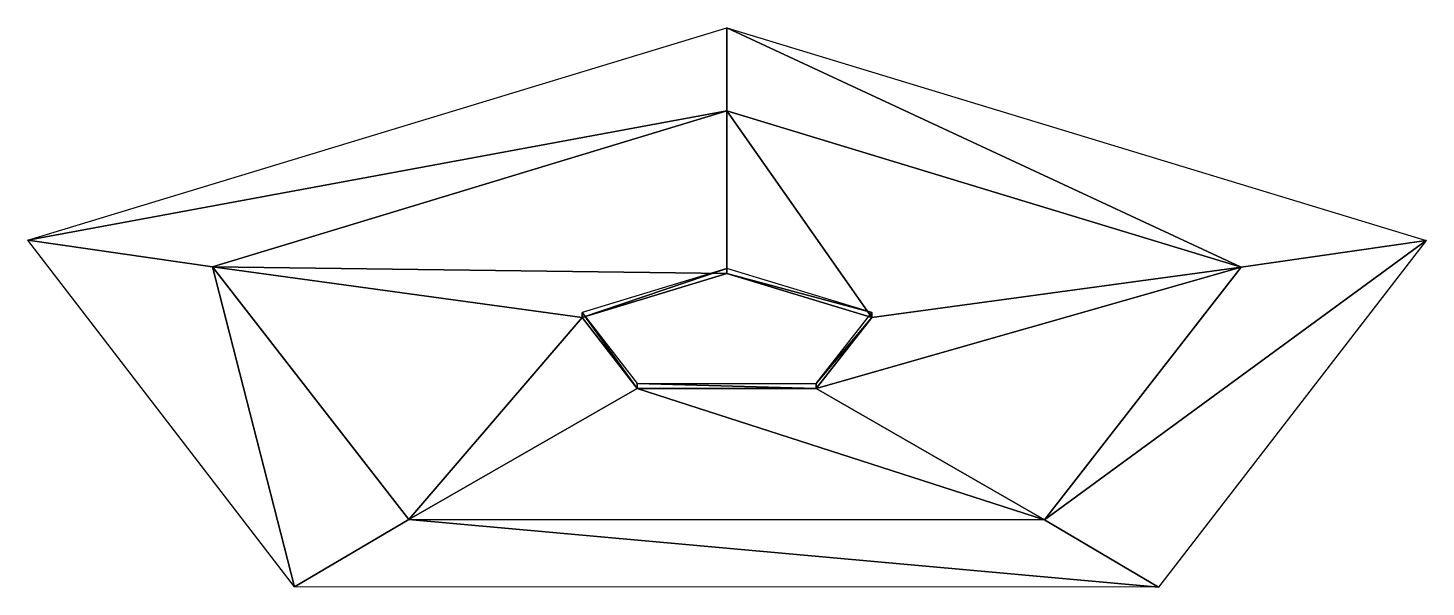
# Model space of a CAD drawing. Header units: metres. Extents: x -0.5 to 0.5, y -0.2 to 0.2.
import ezdxf

# ---------------------------------------------------------------- set-up
doc = ezdxf.new("R2010")
doc.units = ezdxf.units.M

msp = doc.modelspace()

# ---------------------------------------------------------------- linework, layer by layer
at = {"layer": 'Shooter.Tube'}
for points in [[(-0.000096, 0.027987, 0.600992), (-0.103692, -0.003462, 0.442051), (-0.103692, -0.007135, -0.266575)], [(-0.000096, 0.027987, 0.600992), (-0.103692, -0.007135, -0.266575), (-0.000096, 0.024315, -0.3)], [(0.103539, -0.003513, 0.442106), (-0.000096, 0.027987, 0.600992), (-0.000096, 0.024315, -0.3)], [(0.103539, -0.003513, 0.442106), (-0.000096, 0.024315, -0.3), (0.103539, -0.007186, -0.26652)], [(-0.103692, -0.003462, 0.442051), (-0.064168, -0.054363, 0.699966), (-0.064168, -0.058035, -0.212477)], [(-0.103692, -0.003462, 0.442051), (-0.064168, -0.058035, -0.212477), (-0.103692, -0.007135, -0.266575)], [(0.063871, -0.054394, 0.7), (0.103539, -0.003513, 0.442106), (0.103539, -0.007186, -0.26652)], [(0.063871, -0.054394, 0.7), (0.103539, -0.007186, -0.26652), (0.063871, -0.058067, -0.212443)], [(-0.064168, -0.054363, 0.699966), (0.063871, -0.054394, 0.7), (0.063871, -0.058067, -0.212443)], [(-0.064168, -0.054363, 0.699966), (0.063871, -0.058067, -0.212443), (-0.064168, -0.058035, -0.212477)]]:
    msp.add_3dface(points, dxfattribs=at)
at = {"layer": 'Shooter2'}
for points in [[(-0.000096, 0.140646, -0.23506), (-0.5, 0.048239, -0.032841), (-0.000096, 0.2, 0.069655)], [(0.367846, 0.028807, -0.250872), (-0.000096, 0.140646, -0.23506), (-0.000096, 0.2, 0.069655)], [(0.367846, 0.028807, -0.250872), (-0.000096, 0.2, 0.069655), (0.5, 0.047991, -0.032578)], [(-0.000096, 0.140646, -0.23506), (-0.367897, 0.028989, -0.251065), (-0.5, 0.048239, -0.032841)], [(-0.000096, 0.024315, -0.3), (-0.367897, 0.028989, -0.251065), (-0.000096, 0.140646, -0.23506)], [(0.103539, -0.007186, -0.26652), (-0.000096, 0.140646, -0.23506), (0.367846, 0.028807, -0.250872)], [(0.103539, -0.007186, -0.26652), (-0.000096, 0.024315, -0.3), (-0.000096, 0.140646, -0.23506)], [(-0.367897, 0.028989, -0.251065), (-0.309279, -0.199847, 0.312945), (-0.5, 0.048239, -0.032841)], [(0.227012, -0.151839, 0.007535), (0.367846, 0.028807, -0.250872), (0.5, 0.047991, -0.032578)], [(0.227012, -0.151839, 0.007535), (0.5, 0.047991, -0.032578), (0.308583, -0.2, 0.313108)], [(-0.367897, 0.028989, -0.251065), (-0.227576, -0.151726, 0.007415), (-0.309279, -0.199847, 0.312945)], [(-0.103692, -0.007135, -0.266575), (-0.227576, -0.151726, 0.007415), (-0.367897, 0.028989, -0.251065)], [(-0.000096, 0.024315, -0.3), (-0.103692, -0.007135, -0.266575), (-0.367897, 0.028989, -0.251065)], [(0.063871, -0.058067, -0.212443), (0.103539, -0.007186, -0.26652), (0.367846, 0.028807, -0.250872)], [(0.063871, -0.058067, -0.212443), (0.367846, 0.028807, -0.250872), (0.227012, -0.151839, 0.007535)], [(-0.103692, -0.007135, -0.266575), (-0.064168, -0.058035, -0.212477), (-0.227576, -0.151726, 0.007415)], [(-0.064168, -0.058035, -0.212477), (0.227012, -0.151839, 0.007535), (-0.227576, -0.151726, 0.007415)], [(-0.064168, -0.058035, -0.212477), (0.063871, -0.058067, -0.212443), (0.227012, -0.151839, 0.007535)], [(-0.227576, -0.151726, 0.007415), (0.308583, -0.2, 0.313108), (-0.309279, -0.199847, 0.312945)], [(-0.227576, -0.151726, 0.007415), (0.227012, -0.151839, 0.007535), (0.308583, -0.2, 0.313108)]]:
    msp.add_3dface(points, dxfattribs=at)

doc.saveas('drawing.dxf')
